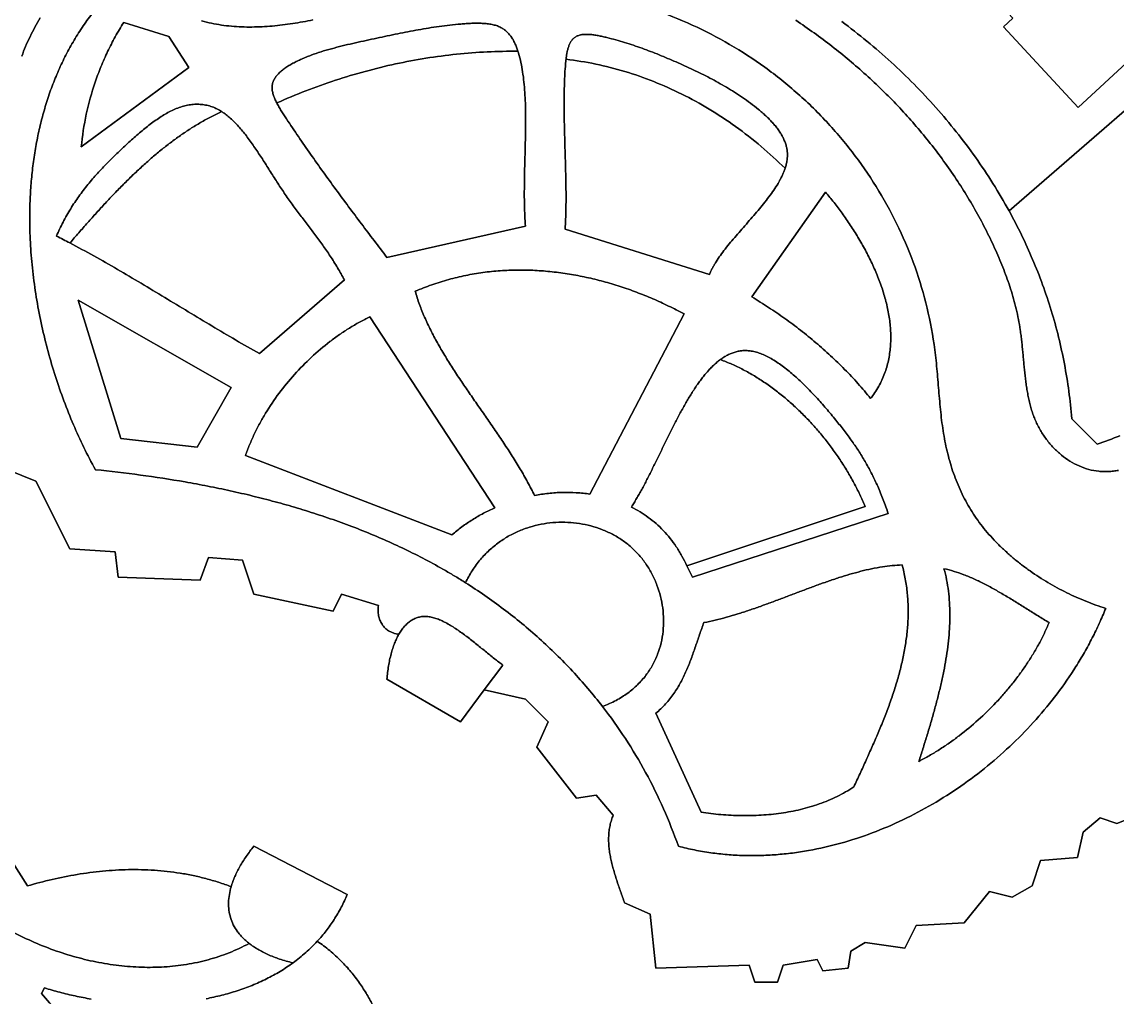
# Model space of a CAD drawing. Header units: millimetres. Extents: x -96818 to 270234, y -28968 to 336819.
# Drawn here: x 13368 to 136556, y 35616 to 145245 of the extents above; entities that cross this region are included whole.
import ezdxf

# ---------------------------------------------------------------- set-up
doc = ezdxf.new("R2010")
doc.units = ezdxf.units.MM
for name, color, linetype in [('01_MAIN_BUILDING', 7, 'Continuous'), ('02_CHALETS', 7, 'Continuous'), ('03_SHARED_CURVES', 7, 'Continuous'), ('REGION_HOLES', 7, 'Continuous')]:
    doc.layers.add(name, color=color, linetype=linetype)

msp = doc.modelspace()

# ---------------------------------------------------------------- linework, layer by layer
at = {"layer": '01_MAIN_BUILDING'}
for points in [[(15434, 145700, 0.0063658), (14838, 144653, 0.0115992), (14280, 143585, 0.0142813), (13782, 142497, 0.0202541), (13360, 141378)], [(11768, 94905), (14951, 93632), (18771, 85992), (23864, 85674), (24182, 82809), (33413, 82491), (34368, 85037), (38188, 84719), (39461, 80899), (48374, 78990), (49329, 80899), (53467, 79626, 0.032831), (53439, 79059, 0.0419651), (53495, 78494, 0.0440941), (53636, 77990, 0.0536448), (53872, 77523, 0.0276624), (54024, 77314, 0.0282108), (54198, 77124, 0.0289946), (54400, 76949, 0.0274204), (54621, 76797, 0.0281632), (54875, 76661, 0.0247827), (55143, 76553, 0.0254607), (55451, 76463, 0.0212462), (55767, 76401, 0.0202054), (55507, 75904, 0.0160393), (55284, 75389, 0.0160337), (55072, 74801, 0.0130237), (54895, 74201, 0.0130777), (54734, 73529, 0.0109265), (54606, 72850, 0.0110144), (54499, 72102, 0.0094667), (54422, 71350), (62698, 66576), (65371, 70141), (70019, 69122), (72565, 66576), (71292, 63711), (75748, 57981), (77976, 58300), (79886, 56071, 0.0238055), (79676, 55499, 0.0232476), (79521, 54909, 0.0220497), (79421, 54318, 0.0197656), (79371, 53720, 0.0185566), (79367, 53113, 0.0155685), (79405, 52507, 0.0144306), (79480, 51889, 0.0114957), (79588, 51275, 0.0104424), (79726, 50647, 0.0078655), (79888, 50025, 0.0068803), (80072, 49390, 0.0046734), (80272, 48761, 0.0037339), (80486, 48122, 0.0017843), (80707, 47486, 0.0008686), (80933, 46845, -0.0009727), (81159, 46204), (84024, 44931), (84661, 38883), (95165, 39201), (95802, 37291), (98348, 37291), (98985, 39201), (102804, 39838), (103441, 38564), (106306, 38883), (106624, 40793), (108216, 41747), (112672, 41111), (113945, 43657), (119356, 43976), (122221, 47477), (124768, 46840), (126996, 48114), (127951, 50978), (132089, 51297), (132725, 54162), (134635, 55753), (136545, 55116), (138137, 55753)], [(52906, 34560, 0.0166238), (52173, 35905, 0.0194633), (51345, 37193, 0.0214069), (50370, 38468, 0.0220519), (49288, 39653, 0.0236753), (47993, 40835, 0.0216303), (46595, 41895, 0.0215604), (47587, 43068, 0.0215824), (48474, 44323, 0.0222582), (49281, 45708, 0.0212055), (49965, 47159), (39461, 52570, 0.0092619), (39022, 52012, 0.0104579), (38604, 51436, 0.0105989), (38231, 50874, 0.012167), (37884, 50294, 0.0123597), (37584, 49732, 0.0143636), (37313, 49154, 0.0146242), (37091, 48595, 0.0170732), (36904, 48023, 0.0134399), (35493, 48518, 0.0131015), (34057, 48937, 0.012708), (32622, 49278, 0.0121967), (31171, 49546, 0.023292), (28268, 49872, 0.0208321), (25347, 49941, 0.0194363), (22451, 49776, 0.0171769), (19575, 49400, 0.0159662), (16766, 48841, 0.0143166), (13996, 48114), (-689, 71247, -0.0006039)]]:
    msp.add_lwpolyline(points, format="xyb", dxfattribs=at)
at = {"layer": '02_CHALETS'}
msp.add_lwpolyline([(127084, 153287), (133627, 159334), (143094, 149090), (139365, 145643), (141046, 143823), (132169, 135619), (123789, 144686), (124832, 145650), (120035, 150840), (125056, 155481)], close=True, dxfattribs=at)
at = {"layer": '03_SHARED_CURVES'}
for points in [[(84370, 146668, -0.0236007), (88776, 144892, -0.02382), (92976, 142716, -0.0249073), (96943, 140142, -0.0253661), (100662, 137159, -0.0250401), (104063, 133816, -0.0248872), (107102, 130165, -0.0250016), (109762, 126229, -0.0251713), (112014, 122048, -0.0257137), (113830, 117659, -0.0262063), (115188, 113083, -0.0269199), (116053, 108388, -0.0062477), (116195, 107169, -0.0034585), (116314, 105948, -0.0020874), (116419, 104724, 0.0006612), (116520, 103501, 0.0020324), (116627, 102284, 0.0048545), (116751, 101068, 0.0062486), (116901, 99867, 0.0092203), (117088, 98671, 0.0097259), (117308, 97543, 0.0107272), (117574, 96425, 0.0111523), (117886, 95328, 0.0121599), (118249, 94247, 0.0126078), (118664, 93190, 0.0135185), (119133, 92155, 0.0139834), (119661, 91144, 0.0146571), (120245, 90165, 0.0145603), (120889, 89217, 0.0134365), (121585, 88306, 0.01311), (122340, 87420, 0.012135), (123138, 86573, 0.0118636), (123989, 85754, 0.0110824), (124876, 84975, 0.0108608), (125806, 84228, 0.0102874), (126767, 83520, 0.0199842), (128781, 82217, 0.018942), (130891, 81075, 0.0185522), (133048, 80109, 0.0192296), (135272, 79308, -0.0119077), (134553, 77630, -0.011386), (133758, 75987, -0.0112503), (132880, 74367, -0.0108064), (131932, 72786, -0.0212855), (129810, 69716, -0.0200824), (127442, 66831, -0.0199068), (124821, 64115, -0.0195241), (121995, 61613, -0.0195791), (118976, 59335, -0.020014), (115787, 57303, -0.0202995), (112466, 55547, -0.0215033), (109010, 54073, -0.0220367), (105480, 52919, -0.0238448), (101859, 52094, -0.0122064), (100037, 51814, -0.0127076), (98203, 51626, -0.0129317), (96366, 51532, -0.0134063), (94526, 51535, -0.0136607), (92686, 51638, -0.0140456), (90853, 51843, -0.0143267), (89020, 52154, -0.0145499), (87207, 52570, 0.0204095), (85537, 56794, 0.0205696), (83526, 60868, 0.020029), (81246, 64673, 0.0197154), (78672, 68285, 0.0158216), (79445, 68603, 0.0173886), (80194, 68971, 0.0169192), (80868, 69362, 0.0181729), (81513, 69799, 0.0351228), (82612, 70729, 0.0375712), (83565, 71808, 0.0356452), (84303, 72941, 0.035026), (84874, 74167, 0.0334161), (85263, 75431, 0.0315691), (85485, 76734, 0.0305182), (85544, 78051, 0.0291003), (85446, 79365, 0.0286444), (85197, 80659, 0.0284347), (84803, 81917, 0.0285588), (84270, 83116, 0.0297032), (83602, 84245, 0.0304265), (82807, 85280, 0.0325172), (81889, 86207, 0.0317262), (80883, 86991, 0.0293129), (79789, 87647, 0.0286572), (78607, 88180, 0.0268814), (77373, 88579, 0.0267224), (76081, 88849, 0.0259961), (74767, 88981, 0.0262849), (73427, 88975, 0.0265558), (72096, 88828, 0.0272685), (70770, 88535, 0.0281623), (69485, 88097, 0.0292758), (68232, 87503, 0.0300247), (67059, 86764, 0.0314556), (65940, 85851, 0.0309597), (64944, 84806, 0.0325259), (64023, 83554, 0.0299502), (63265, 82197, 0.0051622), (62141, 82892, 0.0051099), (61002, 83564, 0.0097672), (58745, 84807, 0.0091072), (56443, 85964, 0.008813), (54092, 87041, 0.0081796), (51706, 88038, 0.007901), (49281, 88961, 0.0073171), (46829, 89810, 0.0070532), (44349, 90589, 0.0065298), (41848, 91301, 0.0062792), (39332, 91947, 0.0058189), (36802, 92533, 0.00558), (34269, 93059, 0.0051805), (31726, 93530, 0.0096561), (26693, 94308, 0.0083792), (21636, 94905, -0.0126845), (20340, 97404, -0.0118791), (19169, 99964, -0.011942), (18091, 102650, -0.0116402), (17142, 105383, -0.011781), (16308, 108201, -0.0119183), (15610, 111054, -0.0121364), (15047, 113949, -0.0126882), (14629, 116868, -0.012722), (14366, 119727, -0.0136418), (14254, 122597, -0.0098242), (14271, 124595, -0.0104389), (14368, 126591, -0.0106556), (14547, 128559, -0.0113897), (14813, 130516, -0.0116416), (15164, 132435, -0.0124663), (15607, 134335, -0.0127555), (16139, 136190, -0.0136154), (16769, 138014, -0.013942), (17493, 139787, -0.0147469), (18317, 141516, -0.0151081), (19242, 143191, -0.0157336), (20268, 144806, -0.0161217), (21406, 146366, -0.0164275)], [(33585, 145361, 0.0163531), (34691, 145092, 0.014968), (35811, 144893, 0.0142158), (36943, 144760, 0.0126372), (38081, 144687, 0.0119231), (39228, 144670, 0.0103724), (40376, 144705, 0.0096985), (41529, 144786, 0.0082805), (42679, 144908, 0.0076191), (43824, 145067, 0.0063108), (44964, 145257, 0.0056942), (46107, 145477, 0.0044042)], [(136700, 94823, -0.0147413), (136145, 94743, -0.0170616), (135587, 94697, -0.0178627), (135038, 94692, -0.019875), (134490, 94727, -0.0411657), (133370, 94939, -0.0365961), (132296, 95321, -0.0352519), (131259, 95869, -0.0314445), (130303, 96551, -0.0310334), (129411, 97372, -0.029295), (128625, 98294, -0.029633), (127937, 99326, -0.0298957), (127376, 100432, -0.014621), (127145, 101010, -0.01251), (126946, 101599, -0.0116132), (126773, 102207, -0.0095093), (126625, 102822, -0.0086539), (126498, 103453, -0.0067149), (126390, 104087, -0.0058954), (126297, 104734, -0.0041416), (126217, 105383, -0.0033474), (126145, 106040, -0.0017268), (126081, 106697, -0.0009456), (126019, 107358, 0.0006246), (125958, 108018, 0.0014052), (125895, 108676, 0.003017), (125826, 109334, 0.0038094), (125748, 109983, 0.0055483), (125659, 110632, 0.010866), (125457, 111806, 0.0103417), (125206, 112971, 0.0098045), (124914, 114103, 0.0089827), (124579, 115224, 0.0084263), (124209, 116322, 0.0074084), (123804, 117407, 0.0068426), (123370, 118477, 0.0057198), (122909, 119536, 0.0114083), (121857, 121745, 0.0110132), (120706, 123904, 0.0108772), (119456, 126022, 0.0105167), (118116, 128084, 0.0206972), (115161, 132066, 0.0195955), (111895, 135796, 0.0193442), (108318, 139291, 0.0188071), (104486, 142503, 0.0187466), (100410, 145428, 0.0188169)], [(100410, 145428, -0.0187466), (104486, 142503, -0.0188071), (108318, 139291, -0.0193442), (111895, 135796, -0.0195955), (115161, 132066, -0.0206972), (118116, 128084, -0.0105167), (119456, 126022, -0.0108772), (120706, 123904, -0.0110132), (121857, 121745, -0.0114083), (122909, 119536, -0.0057198), (123370, 118477, -0.0068426), (123804, 117407, -0.0074084), (124209, 116322, -0.0084263), (124579, 115224, -0.0089827), (124914, 114103, -0.0098045), (125206, 112971, -0.0103417), (125457, 111806, -0.010866), (125659, 110632, -0.0055483), (125748, 109983, -0.0038094), (125826, 109334, -0.003017), (125895, 108676, -0.0014052), (125958, 108018, -0.0006246), (126019, 107358, 0.0009456), (126081, 106697, 0.0017268), (126145, 106040, 0.0033474), (126217, 105383, 0.0041416), (126297, 104734, 0.0058954), (126390, 104087, 0.0067149), (126498, 103453, 0.0086539), (126625, 102822, 0.0095093), (126773, 102207, 0.0116132), (126946, 101599, 0.01251), (127145, 101010, 0.014621), (127376, 100432, 0.0298957), (127937, 99326, 0.029633), (128625, 98294, 0.029295), (129411, 97372, 0.0310334), (130303, 96551, 0.0314445), (131259, 95869, 0.0352519), (132296, 95321, 0.0365961), (133370, 94939, 0.0411657), (134490, 94727, 0.019875), (135038, 94692, 0.0178627), (135587, 94697, 0.0170616), (136145, 94743, 0.0147413), (136700, 94823, 0.0140066)], [(147781, 144230), (124407, 123991, 0.0145078), (122598, 127065, 0.0140527), (120617, 130030, 0.0138463), (118470, 132885, 0.0134139), (116170, 135619, 0.0132552), (113720, 138235, 0.0128914), (111137, 140719, 0.01278), (108419, 143076, 0.0125132), (105585, 145293, -0.0058127)], [(136869, 98723, -0.015945), (134317, 97770), (131452, 100634, 0.0274556), (130631, 106789, 0.0272964), (129143, 112816, 0.013249), (128176, 115706, 0.0130158), (127058, 118541, 0.0128075), (125802, 121300, 0.0125057), (124407, 123991), (147781, 144230, -0.0143273)], [(-689, 71247), (13996, 48114, -0.0143166), (16766, 48841, -0.0159662), (19575, 49400, -0.0171769), (22451, 49776, -0.0194363), (25347, 49941, -0.0208321), (28268, 49872, -0.023292), (31171, 49546, -0.0121967), (32622, 49278, -0.012708), (34057, 48937, -0.0131015), (35493, 48518, -0.0134399), (36904, 48023, 0.0286129), (36702, 47140, 0.0358448), (36615, 46239, 0.0370971), (36658, 45391, 0.0415055), (36833, 44560, 0.0427794), (37149, 43757, 0.0398974), (37593, 43018, 0.020112), (37878, 42652, 0.0181813), (38189, 42309, 0.0184294), (38551, 41966, 0.0161395), (38935, 41648, -0.0291219), (36678, 40602, -0.0274616), (34317, 39819, -0.0264992), (31871, 39290, -0.0241765), (29384, 39012, -0.023482), (26830, 38972, -0.0213705), (24282, 39160, -0.0209335), (21701, 39572, -0.0194292), (19161, 40190, -0.0192163), (16629, 41019, -0.0184243), (14167, 42036, -0.0184099), (11760, 43244, -0.0183235)], [(11760, 43244, 0.0184099), (14167, 42036, 0.0184243), (16629, 41019, 0.0192163), (19161, 40190, 0.0194292), (21701, 39572, 0.0209335), (24282, 39160, 0.0213705), (26830, 38972, 0.023482), (29384, 39012, 0.0241765), (31871, 39290, 0.0264992), (34317, 39819, 0.0274616), (36678, 40602, 0.0291219), (38935, 41648, 0.0157807), (39402, 41309, 0.0143039), (39888, 41000, 0.0149751), (40445, 40689, 0.0133115), (41019, 40411, 0.0138982), (41673, 40136, 0.0121651), (42340, 39896, 0.0126715), (43098, 39666, 0.010971), (43866, 39471, -0.0219419), (42409, 38504, -0.0200119), (40876, 37664, -0.0192909), (39256, 36935, -0.0173355), (37588, 36326, -0.0167472), (35848, 35823, -0.0150956), (34079, 35431, -0.0146262)], [(34079, 35431, 0.0150956), (35848, 35823, 0.0167472), (37588, 36326, 0.0173355), (39256, 36935, 0.0192909), (40876, 37664, 0.0200119), (42409, 38504, 0.0219419), (43866, 39471, 0.0238865), (45290, 40616, 0.0252936), (46595, 41895, -0.0216303), (47993, 40835, -0.0236753), (49288, 39653, -0.0220519), (50370, 38468, -0.0214069), (51345, 37193, -0.0194633), (52173, 35905, -0.0166238), (52906, 34560, -0.0145543)], [(21175, 35394, -0.011559), (19370, 35740, -0.0114379), (17627, 36156, -0.012067), (15906, 36655), (15588, 36018, 0.024008), (17430, 33943, 0.0226263)], [(17430, 33943, -0.024008), (15588, 36018), (15906, 36655, 0.012067), (17627, 36156, 0.0114379), (19370, 35740, 0.011559), (21175, 35394, 0.0114402)]]:
    msp.add_lwpolyline(points, format="xyb", dxfattribs=at)
for points in [[(24819, 145198), (29912, 143606), (32140, 140105), (20044, 131192, -0.0289139), (20614, 134878, -0.0294912), (21609, 138472, -0.014621), (22261, 140212, -0.0144258), (23013, 141911, -0.01441), (23869, 143580, -0.014015)], [(69163, 141944, 0.0144071), (65708, 141878, 0.0139582), (62262, 141616, 0.0138128), (58816, 141160, 0.0133732), (55399, 140518, 0.0132721), (51994, 139688, 0.012879), (48636, 138681, 0.0128213), (45303, 137492, 0.0124968), (42035, 136135, -0.0080447), (41917, 136372, -0.0106247), (41809, 136613, -0.011368), (41718, 136842, -0.0149173), (41639, 137076, -0.0158028), (41579, 137297, -0.0204705), (41535, 137521, -0.021574), (41513, 137733, -0.0268411), (41510, 137946, -0.0550334), (41572, 138349, -0.0492758), (41716, 138730, -0.0448487), (41941, 139098, -0.0316226), (42220, 139427, -0.0288621), (42572, 139754, -0.0193562), (42955, 140046, -0.017555), (43397, 140334, -0.0119656), (43855, 140595, -0.0107723), (44340, 140843, -0.0088424), (44833, 141072, -0.0083995), (45358, 141293, -0.0069093), (45890, 141499, -0.0125292), (47024, 141887, -0.0084076), (48174, 142228, -0.0070906), (49374, 142543, -0.0042972), (50582, 142831, -0.0030701), (51784, 143099, -0.0006384), (52987, 143358, -0.000288), (54169, 143610, -0.0016329), (55352, 143858, -0.0022898), (56505, 144090, -0.003615), (57661, 144308, -0.0042466), (58826, 144509, -0.005217), (59994, 144688, -0.0057763), (61210, 144848, -0.0061596), (62430, 144978, -0.0037122), (63045, 145031, -0.0063857), (63661, 145072, -0.0077336), (64266, 145095, -0.0116724), (64871, 145094, -0.0132224), (65435, 145066, -0.0200858), (65995, 145000, -0.0109343), (66251, 144953, -0.013585), (66505, 144894, -0.0142095), (66739, 144826, -0.0176286), (66969, 144743, -0.036434), (67381, 144541, -0.0381307), (67759, 144280, -0.0355076), (68082, 143978, -0.0303701), (68363, 143636, -0.0276655), (68609, 143252, -0.0206762), (68818, 142845, -0.0184087), (69004, 142400, -0.0125616)], [(77906, 140505, 0.022378), (74570, 141048, -0.0085927), (74625, 141457, -0.0139993), (74698, 141862, -0.0158934), (74787, 142226, -0.0248591), (74905, 142582, -0.0275101), (75042, 142886, -0.0407681), (75220, 143168, -0.0450414), (75426, 143398, -0.0538521), (75673, 143582, -0.0298621), (75832, 143663, -0.0246629), (75998, 143727, -0.0235163), (76181, 143777, -0.0184283), (76368, 143812, -0.017542), (76572, 143835, -0.013558), (76778, 143845, -0.0128474), (76999, 143844, -0.0099616), (77220, 143834, -0.0178901), (77700, 143783, -0.010825), (78176, 143706, -0.0090288), (78680, 143603, -0.0049081), (79180, 143486, -0.0079317), (80177, 143226, -0.0069382), (81166, 142937, -0.0064798), (82149, 142620, -0.0055609), (83125, 142280, -0.009772), (85047, 141543, -0.0064591), (86944, 140743, -0.0031754), (87913, 140313, -0.0042318), (88874, 139869, -0.0047288), (89823, 139410, -0.0057181), (90761, 138931, -0.0062047), (91691, 138428, -0.0070452), (92608, 137901, -0.0075118), (93520, 137340, -0.0081186), (94415, 136751, -0.0093429), (95331, 136101, -0.0131842), (96216, 135410, -0.0073769), (96635, 135055, -0.0088825), (97042, 134687, -0.0094322), (97422, 134317, -0.011502), (97785, 133931, -0.0121408), (98115, 133547, -0.0149462), (98423, 133146, -0.0157131), (98691, 132749, -0.0193195), (98930, 132334, -0.0202656), (99125, 131924, -0.0243233), (99283, 131499, -0.0254751), (99394, 131075, -0.0287661), (99458, 130642, -0.0302183), (99472, 130181, -0.0263525), (99433, 129722, -0.0250498), (99344, 129248, -0.0202123), (99212, 128785, 0.0192611), (96517, 131248, 0.0200377), (93637, 133492, 0.0198061), (90683, 135437, 0.020646), (87582, 137137, 0.0205465), (84435, 138539, 0.0214456), (81181, 139672, 0.0214954)], [(65708, 141878, -0.0144071), (69163, 141944, -0.0026557), (69197, 141834, -0.0023907), (69231, 141723, -0.0197086), (69495, 140687, -0.0140998), (69689, 139634, -0.0129422), (69837, 138484, -0.009152), (69934, 137327, -0.0081629), (69995, 136095, -0.0055454), (70022, 134862, -0.0046502), (70023, 133581, -0.0026751), (70006, 132299, -0.0018269), (69977, 130999, -0.000102), (69943, 129699, 0.0007369), (69911, 128411, 0.0025459), (69888, 127122, 0.0034115), (69880, 125875, 0.0056736), (69895, 124629, 0.0066068), (69937, 123453, 0.0098309), (70019, 122279), (54422, 118778, -0.0005444), (52991, 120656, -0.0010903), (51566, 122538, -0.0013837), (50116, 124472, -0.0019315), (48680, 126416, -0.0022295), (47250, 128386, -0.0028502), (45839, 130370, -0.0031613), (44465, 132354, -0.0039322), (43119, 134357, -0.0017388), (42826, 134804, -0.0054651), (42539, 135255, -0.0071914), (42278, 135690, -0.0126182), (42035, 136135, -0.0124968), (45303, 137492, -0.0128213), (48636, 138681, -0.012879), (51994, 139688, -0.0132721), (55399, 140518, -0.0133732), (58816, 141160, -0.0138128), (62262, 141616, -0.0139582)], [(74570, 141048, -0.022378), (77906, 140505, -0.0214954), (81181, 139672, -0.0214456), (84435, 138539, -0.0205465), (87582, 137137, -0.020646), (90683, 135437, -0.0198061), (93637, 133492, -0.0200377), (96517, 131248, -0.0192611), (99212, 128785, -0.0150906), (99075, 128409, -0.0124311), (98918, 128040, -0.0118698), (98734, 127661, -0.0096851), (98534, 127289, -0.0177374), (98060, 126516, -0.0115708), (97542, 125771, -0.0099859), (96952, 124997, -0.0060199), (96338, 124242, -0.0045978), (95686, 123474, -0.0016181), (95024, 122715, -0.0002499), (94361, 121960, 0.0026657), (93702, 121202, 0.0040678), (93079, 120466, 0.0078682), (92474, 119715, 0.0094034), (91940, 119003, 0.0154846), (91442, 118266, 0.0085555), (91230, 117917, 0.0108427), (91032, 117560, 0.011396), (90861, 117218, 0.0143765), (90709, 116868), (74475, 121961, 0.0062439), (74529, 123054, 0.0047096), (74560, 124149, 0.0041966), (74571, 125283, 0.0029739), (74567, 126417, 0.0024884), (74549, 127579, 0.0014527), (74522, 128740, 0.0009824), (74489, 129915, 0.0000317), (74454, 131089, -0.000434), (74420, 132265, -0.0013901), (74390, 133440, -0.0018617), (74368, 134602, -0.0029133), (74357, 135764, -0.0034017), (74360, 136900, -0.0046496), (74382, 138036, -0.0051669), (74425, 139133, -0.0067319), (74494, 140228, -0.0033846), (74528, 140639, -0.0066451)], [(35852, 135162, 0.0129761), (34647, 134579, 0.0118489), (33473, 133937, 0.0113659), (32317, 133233, 0.0101055), (31192, 132480, 0.0096365), (30079, 131669, 0.0083729), (28995, 130819, 0.0079215), (27917, 129915, 0.0067296), (26867, 128980, 0.006296), (25819, 127998, 0.0052066), (24794, 126991, 0.0047889), (23769, 125944, 0.0038039), (22762, 124879, 0.0033994), (21754, 123781, 0.0025047), (20758, 122671, 0.0021104), (19759, 121536, 0.0012844), (18767, 120394, 0.0010275), (18015, 120786, 0.0030186), (17260, 121172, -0.0187947), (18000, 122741, -0.0184692), (18855, 124250, -0.0170972), (19777, 125637, -0.015057), (20787, 126962, -0.0135562), (21859, 128214, -0.0105548), (22991, 129414, -0.009028), (24182, 130580, -0.0057816), (25407, 131711, -0.0027918), (25999, 132239, -0.0045836), (26599, 132758, -0.005467), (27199, 133257, -0.0077565), (27812, 133740, -0.0087229), (28415, 134183, -0.0119925), (29035, 134601, -0.0131101), (29635, 134963, -0.0179692), (30256, 135287, -0.020122), (30890, 135558, -0.0242228), (31545, 135772, -0.0245735), (32170, 135910, -0.0285061), (32806, 135981, -0.0290109), (33419, 135979, -0.0312526), (34027, 135904, -0.0317937), (34622, 135752, -0.0309408), (35194, 135527, -0.0179221), (35529, 135355, -0.0154209)], [(34647, 134579, -0.0129761), (35852, 135162, -0.0222683), (36346, 134813, -0.017034), (36811, 134427, -0.0159325), (37283, 133979, -0.0119469), (37729, 133505, -0.0110254), (38181, 132978, -0.00815), (38613, 132434, -0.0073389), (39050, 131849, -0.0052296), (39471, 131253, -0.004486), (39894, 130628, -0.0028347), (40309, 129997, -0.0021283), (40723, 129353, -0.0006897), (41134, 128705, 0.0000044), (41542, 128060, 0.0014419), (41953, 127415, 0.0021472), (42360, 126787, 0.0038011), (42774, 126163, 0.0042773), (43214, 125523, 0.0034864), (43663, 124890, 0.0029256), (44107, 124283, 0.0019112), (44557, 123679, 0.0020829), (45444, 122508, -0.0026313), (46329, 121337, -0.005087), (47203, 120143, -0.00918), (48042, 118925, -0.011413), (48878, 117598, -0.0133052), (49647, 116232), (40098, 107956, -0.0045847), (37411, 109489, -0.0025808), (34747, 111061, -0.0016211), (32085, 112661, 0.0003072), (29428, 114269, 0.0012646), (26776, 115861, 0.0032432), (24111, 117430, 0.0042162), (21454, 118940, 0.0063649), (18767, 120394, -0.0012844), (19759, 121536, -0.0021104), (20758, 122671, -0.0025047), (21754, 123781, -0.0033994), (22762, 124879, -0.0038039), (23769, 125944, -0.0047889), (24794, 126991, -0.0052066), (25819, 127998, -0.006296), (26867, 128980, -0.0067296), (27917, 129915, -0.0079215), (28995, 130819, -0.0083729), (30079, 131669, -0.0096365), (31192, 132480, -0.0101055), (32317, 133233, -0.0113659), (33473, 133937, -0.0118489)], [(109313, 103577, -0.0185056), (108835, 102910, 0.012734), (107413, 104583, 0.0119343), (105911, 106185, 0.0116297), (104327, 107722, 0.0109707), (102674, 109186, 0.0107101), (100955, 110580, 0.0102188), (99180, 111902, 0.0099991), (97355, 113148, 0.0096886), (95483, 114322), (103759, 126099, -0.0100545), (104714, 124934, -0.0096119), (105621, 123733, -0.0104185), (106545, 122403, -0.0110545), (107411, 121035, -0.0119673), (108238, 119585, -0.0136515), (108989, 118094, -0.0147316), (109652, 116568, -0.0176726), (110216, 115002, -0.0093627), (110450, 114218, -0.0103705), (110654, 113427, -0.0107413), (110821, 112640, -0.0119242), (110953, 111847, -0.0123389), (111044, 111063, -0.0136475), (111094, 110274, -0.0141095), (111101, 109497, -0.0154282), (111061, 108720, -0.0159357), (110974, 107954, -0.0170649), (110836, 107195, -0.0176063), (110645, 106445, -0.0182817), (110401, 105711, -0.0188342), (110098, 104983, -0.0188083), (109740, 104279, -0.0193435)], [(87844, 112412), (77263, 92162, 0.0224014), (75719, 92321, 0.0208234), (74168, 92347, 0.0204939), (72596, 92243, 0.0196019), (71038, 92013, 0.0109953), (70254, 93514, 0.0083969), (69413, 94983, 0.0072606), (68515, 96443, 0.0049029), (67581, 97881, 0.003804), (66617, 99310, 0.0016006), (65638, 100729, 0.0005149), (64658, 102137, -0.001698), (63680, 103547, -0.0027962), (62730, 104946, -0.0052092), (61802, 106359, -0.0063471), (60929, 107758, -0.0091353), (60100, 109183, -0.0103424), (59350, 110596, -0.0135746), (58669, 112043, -0.0148779), (58088, 113483, -0.0183181), (57605, 114958, -0.0176513), (59466, 115688, -0.0174837), (61374, 116285, -0.0169965), (63286, 116741, -0.0164636), (65224, 117069, -0.0160135), (67165, 117269, -0.0152825), (69115, 117347, -0.0148808), (71065, 117307, -0.0141019), (73009, 117154, -0.0137532), (74947, 116893, -0.0130356), (76867, 116528, -0.0127402), (78772, 116063, -0.0121528), (80652, 115505, -0.011909), (82504, 114855, -0.011491), (84324, 114120, -0.0112964), (86103, 113306, -0.0110708)], [(52512, 112094), (66576, 90633, 0.0179608), (65281, 90006, 0.0186832), (64035, 89285, 0.019026), (62855, 88480, 0.0202021), (61743, 87584), (38506, 96496, -0.0142322), (38973, 97716, -0.0131298), (39505, 98908, -0.0129321), (40112, 100095, -0.0121506), (40777, 101251, -0.0238322), (42298, 103502, -0.0225343), (44022, 105603, -0.022509), (45932, 107544, -0.0235246), (48011, 109302, -0.0119749), (49093, 110091, -0.0126799), (50212, 110827, -0.0128614), (51345, 111491, -0.0138846)], [(91927, 107279, -0.0180397), (93234, 106758, -0.0160588), (94502, 106149, -0.01565), (95767, 105440, -0.0140915), (96988, 104657, -0.013789), (98195, 103785, -0.0126799), (99353, 102850, -0.0124666), (100483, 101840, -0.0117811), (101563, 100776, -0.0116453), (102602, 99652, -0.0113542), (103587, 98482, -0.0112898), (104518, 97271, -0.0113824), (105392, 96018, -0.0113881), (106199, 94742, -0.0118814), (106946, 93430, -0.0119608), (107614, 92114, -0.0129028), (108216, 90767), (88162, 84082, 0.0207613), (87615, 85190, 0.0223402), (86975, 86247, 0.0216859), (86284, 87189, 0.0223703), (85513, 88066, 0.0217195), (84697, 88844, 0.0215434), (83816, 89549, 0.0209377), (82894, 90167, 0.0201505), (81924, 90708, 0.0063263), (82221, 91179, 0.0049242), (82509, 91656, 0.0046001), (82803, 92167, 0.0035526), (83089, 92683, 0.0061471), (83676, 93793, 0.0032208), (84243, 94915, 0.0021921), (84825, 96100, 0.0000285), (85403, 97287, -0.0009679), (85990, 98490, -0.0030628), (86588, 99687, -0.0040842), (87189, 100851, -0.0067194), (87814, 102001, -0.0078292), (88437, 103070, -0.0118121), (89101, 104113, -0.0064627), (89430, 104591, -0.0079067), (89773, 105058, -0.0082841), (90112, 105491, -0.0101591), (90466, 105911, -0.0105893), (90816, 106292, -0.0129954), (91184, 106656, -0.0134974), (91546, 106978, -0.0164572)], [(93234, 106758, 0.0180397), (91927, 107279, -0.0180701), (92324, 107550, -0.0217117), (92742, 107789, -0.0224937), (93158, 107980, -0.0256603), (93591, 108131, -0.0265135), (94030, 108234, -0.0278102), (94477, 108288, -0.0285858), (94941, 108292, -0.0270534), (95402, 108245, -0.0322212), (96000, 108111, -0.0236059), (96579, 107911, -0.0223967), (97200, 107630, -0.0163672), (97798, 107302, -0.0155302), (98430, 106900, -0.0117018), (99040, 106465, -0.0110546), (99673, 105968, -0.0086503), (100286, 105446, -0.0081174), (100910, 104878, -0.0065865), (101517, 104291, -0.0061286), (102121, 103677, -0.0051369), (102712, 103048, -0.008959), (103837, 101782, -0.0068123), (104922, 100481, -0.0065384), (105855, 99299, -0.0099201), (106749, 98087, -0.0109494), (107550, 96900, -0.012777), (108294, 95676, -0.013419), (108994, 94375, -0.0124744), (109626, 93040, -0.0126606), (110255, 91519, -0.0098101), (110814, 89971), (88799, 82809), (88162, 84082), (108216, 90767, 0.0129028), (107614, 92114, 0.0119608), (106946, 93430, 0.0118814), (106199, 94742, 0.0113881), (105392, 96018, 0.0113824), (104518, 97271, 0.0112898), (103587, 98482, 0.0113542), (102602, 99652, 0.0116453), (101563, 100776, 0.0117811), (100483, 101840, 0.0124666), (99353, 102850, 0.0126799), (98195, 103785, 0.013789), (96988, 104657, 0.0140915), (95767, 105440, 0.01565), (94502, 106149, 0.0160588)], [(79445, 68603, -0.0158216), (78672, 68285, 0.0228819), (75292, 72262, 0.022041), (71569, 75920, 0.021523), (67550, 79233, 0.0206138), (63265, 82197, -0.0299502), (64023, 83554, -0.0325259), (64944, 84806, -0.0309597), (65940, 85851, -0.0314556), (67059, 86764, -0.0300247), (68232, 87503, -0.0292758), (69485, 88097, -0.0281623), (70770, 88535, -0.0272685), (72096, 88828, -0.0265558), (73427, 88975, -0.0262849), (74767, 88981, -0.0259961), (76081, 88849, -0.0267224), (77373, 88579, -0.0268814), (78607, 88180, -0.0286572), (79789, 87647, -0.0293129), (80883, 86991, -0.0317262), (81889, 86207, -0.0325172), (82807, 85280, -0.0304265), (83602, 84245, -0.0297032), (84270, 83116, -0.0285588), (84803, 81917, -0.0284347), (85197, 80659, -0.0286444), (85446, 79365, -0.0291003), (85544, 78051, -0.0305182), (85485, 76734, -0.0315691), (85263, 75431, -0.0334161), (84874, 74167, -0.035026), (84303, 72941, -0.0356452), (83565, 71808, -0.0375712), (82612, 70729, -0.0351228), (81513, 69799, -0.0181729), (80868, 69362, -0.0169192), (80194, 68971, -0.0173886)], [(111265, 84123, -0.0143753), (112376, 84202, -0.0213595), (112736, 82619, -0.020767), (112961, 81010, -0.0196984), (113054, 79421, -0.0179158), (113027, 77830, -0.0168441), (112890, 76242, -0.0145335), (112653, 74665, -0.0135098), (112324, 73084, -0.0111716), (111917, 71521, -0.0102074), (111437, 69953, -0.0080696), (110900, 68403, -0.0071553), (110308, 66852, -0.0052467), (109678, 65316, -0.0043656), (109016, 63786, -0.0026089), (108333, 62265, -0.0017424), (107640, 60758, -0.0000093), (106942, 59254, -0.0169373), (106022, 58682, -0.0159155), (105066, 58172, -0.0154072), (104075, 57720, -0.0142223), (103060, 57328, -0.0137622), (102013, 56990, -0.0125948), (100950, 56707, -0.0121846), (99862, 56475, -0.0111414), (98763, 56293, -0.0107778), (97646, 56159, -0.0099076), (96524, 56070, -0.0095858), (95392, 56026, -0.0089026), (94259, 56023, -0.0168919), (92001, 56134, -0.0152596), (89754, 56390), (84661, 67530, 0.0192263), (85239, 68033, 0.0187923), (85777, 68578, 0.0176316), (86257, 69142, 0.0160732), (86698, 69737, 0.0148701), (87097, 70349, 0.0127105), (87461, 70983, 0.0115165), (87792, 71631, 0.0091822), (88097, 72293, 0.0080149), (88379, 72965, 0.0057099), (88642, 73644, 0.0045646), (88891, 74327, 0.0023071), (89130, 75014, 0.0011687), (89363, 75696, -0.0011328), (89596, 76379, -0.002284), (89829, 77049, -0.0047665), (90072, 77716, 0.0113998), (91346, 77990, 0.0088654), (92607, 78315, 0.0078841), (93886, 78690, 0.0057009), (95154, 79100, 0.0047681), (96432, 79543, 0.0028399), (97704, 80005, 0.0019327), (98976, 80481, 0.000109), (100246, 80963, -0.0007947), (101507, 81439, -0.0026846), (102772, 81907, -0.0036074), (104019, 82350, -0.0057437), (105273, 82770, -0.0067099), (106500, 83146, -0.0092669), (107739, 83484, -0.0103043), (108944, 83762, -0.0133872), (110161, 83983, -0.0131578)], [(117377, 82529, 0.0188203), (117082, 83778, -0.01711), (118213, 83476, -0.0165347), (119321, 83098, -0.0166334), (120513, 82602, -0.0117445), (121675, 82038, -0.0099729), (122864, 81396, -0.0058502), (124032, 80717, -0.0042021), (125235, 79985, -0.0007687), (126431, 79240, 0.0008109), (127665, 78473, 0.0038365), (128906, 77716, -0.0138218), (128373, 76519, -0.0124286), (127779, 75352, -0.012199), (127109, 74182, -0.0112151), (126384, 73044, -0.0110545), (125594, 71917, -0.0104342), (124755, 70824, -0.0103335), (123861, 69755, -0.0100398), (122925, 68722, -0.0198427), (120935, 66777, -0.0205268), (118795, 64998, -0.0104082), (117696, 64194, -0.0110807), (116563, 63438, -0.0112039), (115429, 62751, -0.0122731), (114263, 62119, 0.0009189), (114708, 63522, 0.0020658), (115145, 64927, 0.0026349), (115565, 66326, 0.003867), (115967, 67731, 0.0044522), (116340, 69122, 0.0058449), (116685, 70520, 0.0064566), (116988, 71896, 0.0080753), (117251, 73281, 0.0087245), (117462, 74637, 0.0106032), (117620, 75999, 0.0113003), (117716, 77330, 0.0133965), (117746, 78664, 0.0141477), (117704, 79965, 0.0162705), (117582, 81261, 0.0170691)], [(62698, 66576), (54422, 71350, -0.0094667), (54499, 72102, -0.0110144), (54606, 72850, -0.0109265), (54734, 73529, -0.0130777), (54895, 74201, -0.0130237), (55072, 74801, -0.0160337), (55284, 75389, -0.0160393), (55507, 75904, -0.0202054), (55767, 76401, -0.0224898), (56064, 76867, -0.0292368), (56406, 77299, -0.0297254), (56756, 77646, -0.0370048), (57148, 77944, -0.0379014), (57553, 78165, -0.0416958), (57987, 78318, -0.0425162), (58447, 78398, -0.0390715), (58914, 78402, -0.0193806), (59167, 78375, -0.0160923), (59416, 78329, -0.0155237), (59678, 78265, -0.0127157), (59936, 78185, -0.0238029), (60487, 77971, -0.015971), (61019, 77713, -0.0146119), (61587, 77393, -0.0100126), (62139, 77045, -0.0088972), (62712, 76654, -0.006046), (63273, 76245, -0.0050526), (63838, 75814, -0.00301), (64397, 75373, -0.002068), (64943, 74933, -0.0001881), (65487, 74491, 0.0007601), (66002, 74074, 0.003153), (66520, 73660, 0.0041582), (66992, 73295, 0.0082708), (67472, 72942), (65371, 70141)], [(43866, 39471, -0.010971), (43098, 39666, -0.0126715), (42340, 39896, -0.0121651), (41673, 40136, -0.0138982), (41019, 40411, -0.0133115), (40445, 40689, -0.0149751), (39888, 41000, -0.0143039), (39402, 41309, -0.0157807), (38935, 41648, -0.0161395), (38551, 41966, -0.0184294), (38189, 42309, -0.0181813), (37878, 42652, -0.020112), (37593, 43018, -0.0398974), (37149, 43757, -0.0427794), (36833, 44560, -0.0415055), (36658, 45391, -0.0370971), (36615, 46239, -0.0358448), (36702, 47140, -0.0286129), (36904, 48023, -0.0170732), (37091, 48595, -0.0146242), (37313, 49154, -0.0143636), (37584, 49732, -0.0123597), (37884, 50294, -0.012167), (38231, 50874, -0.0105989), (38604, 51436, -0.0104579), (39022, 52012, -0.0092619), (39461, 52570), (49965, 47159, -0.0212055), (49281, 45708, -0.0222582), (48474, 44323, -0.0215824), (47587, 43068, -0.0215604), (46595, 41895, -0.0252936), (45290, 40616, -0.0238865)]]:
    msp.add_lwpolyline(points, format="xyb", close=True, dxfattribs=at)
msp.add_lwpolyline([(19705, 113967), (36915, 104136), (33095, 97451), (24501, 98406)], close=True, dxfattribs=at)
at = {"layer": 'REGION_HOLES'}
for points in [[(127084, 153287), (125056, 155481), (120035, 150840), (124832, 145650), (123789, 144686), (132169, 135619), (141046, 143823), (139365, 145643), (143094, 149090), (133627, 159334)], [(36915, 104136), (19705, 113967), (24501, 98406), (33095, 97451)]]:
    msp.add_lwpolyline(points, close=True, dxfattribs=at)
for points in [[(21406, 146366, 0.0161217), (20268, 144806, 0.0157336), (19242, 143191, 0.0151081), (18317, 141516, 0.0147469), (17493, 139787, 0.013942), (16769, 138014, 0.0136154), (16139, 136190, 0.0127555), (15607, 134335, 0.0124663), (15164, 132435, 0.0116416), (14813, 130516, 0.0113897), (14547, 128559, 0.0106556), (14368, 126591, 0.0104389), (14271, 124595, 0.0098242), (14254, 122597, 0.0136418), (14366, 119727, 0.012722), (14629, 116868, 0.0126882), (15047, 113949, 0.0121364), (15610, 111054, 0.0119183), (16308, 108201, 0.011781), (17142, 105383, 0.0116402), (18091, 102650, 0.011942), (19169, 99964, 0.0118791), (20340, 97404, 0.0126845), (21636, 94905, -0.0083792), (26693, 94308, -0.0096561), (31726, 93530, -0.0051805), (34269, 93059, -0.00558), (36802, 92533, -0.0058189), (39332, 91947, -0.0062792), (41848, 91301, -0.0065298), (44349, 90589, -0.0070532), (46829, 89810, -0.0073171), (49281, 88961, -0.007901), (51706, 88038, -0.0081796), (54092, 87041, -0.008813), (56443, 85964, -0.0091072), (58745, 84807, -0.0097672), (61002, 83564, -0.0051099), (62141, 82892, -0.0051622), (63265, 82197, -0.0206138), (67550, 79233, -0.021523), (71569, 75920, -0.022041), (75292, 72262, -0.0228819), (78672, 68285, -0.0197154), (81246, 64673, -0.020029), (83526, 60868, -0.0205696), (85537, 56794, -0.0204095), (87207, 52570, 0.0145499), (89020, 52154, 0.0143267), (90853, 51843, 0.0140456), (92686, 51638, 0.0136607), (94526, 51535, 0.0134063), (96366, 51532, 0.0129317), (98203, 51626, 0.0127076), (100037, 51814, 0.0122064), (101859, 52094, 0.0238448), (105480, 52919, 0.0220367), (109010, 54073, 0.0215033), (112466, 55547, 0.0202995), (115787, 57303, 0.020014), (118976, 59335, 0.0195791), (121995, 61613, 0.0195241), (124821, 64115, 0.0199068), (127442, 66831, 0.0200824), (129810, 69716, 0.0212855), (131932, 72786, 0.0108064), (132880, 74367, 0.0112503), (133758, 75987, 0.011386), (134553, 77630, 0.0119077), (135272, 79308, -0.0192296), (133048, 80109, -0.0185522), (130891, 81075, -0.018942), (128781, 82217, -0.0199842), (126767, 83520, -0.0102874), (125806, 84228, -0.0108608), (124876, 84975, -0.0110824), (123989, 85754, -0.0118636), (123138, 86573, -0.012135), (122340, 87420, -0.01311), (121585, 88306, -0.0134365), (120889, 89217, -0.0145603), (120245, 90165, -0.0146571), (119661, 91144, -0.0139834), (119133, 92155, -0.0135185), (118664, 93190, -0.0126078), (118249, 94247, -0.0121599), (117886, 95328, -0.0111523), (117574, 96425, -0.0107272), (117308, 97543, -0.0097259), (117088, 98671, -0.0092203), (116901, 99867, -0.0062486), (116751, 101068, -0.0048545), (116627, 102284, -0.0020324), (116520, 103501, -0.0006612), (116419, 104724, 0.0020874), (116314, 105948, 0.0034585), (116195, 107169, 0.0062477), (116053, 108388, 0.0269199), (115188, 113083, 0.0262063), (113830, 117659, 0.0257137), (112014, 122048, 0.0251713), (109762, 126229, 0.0250016), (107102, 130165, 0.0248872), (104063, 133816, 0.0250401), (100662, 137159, 0.0253661), (96943, 140142, 0.0249073), (92976, 142716, 0.02382), (88776, 144892, 0.0236007), (84370, 146668, 0.0234378)], [(13360, 141378, -0.0202541), (13782, 142497, -0.0142813), (14280, 143585, -0.0115992), (14838, 144653, -0.0063658), (15434, 145700, -0.0038253)], [(46107, 145477, -0.0056942), (44964, 145257, -0.0063108), (43824, 145067, -0.0076191), (42679, 144908, -0.0082805), (41529, 144786, -0.0096985), (40376, 144705, -0.0103724), (39228, 144670, -0.0119231), (38081, 144687, -0.0126372), (36943, 144760, -0.0142158), (35811, 144893, -0.014968), (34691, 145092, -0.0163531), (33585, 145361, -0.0171274)], [(105585, 145293, -0.0125132), (108419, 143076, -0.01278), (111137, 140719, -0.0128914), (113720, 138235, -0.0132552), (116170, 135619, -0.0134139), (118470, 132885, -0.0138463), (120617, 130030, -0.0140527), (122598, 127065, -0.0145078), (124407, 123991, -0.0125057), (125802, 121300, -0.0128075), (127058, 118541, -0.0130158), (128176, 115706, -0.013249), (129143, 112816, -0.0272964), (130631, 106789, -0.0274556), (131452, 100634), (134317, 97770, 0.015945), (136869, 98723, 0.0139127)], [(138137, 55753), (136545, 55116), (134635, 55753), (132725, 54162), (132089, 51297), (127951, 50978), (126996, 48114), (124768, 46840), (122221, 47477), (119356, 43976), (113945, 43657), (112672, 41111), (108216, 41747), (106624, 40793), (106306, 38883), (103441, 38564), (102804, 39838), (98985, 39201), (98348, 37291), (95802, 37291), (95165, 39201), (84661, 38883), (84024, 44931), (81159, 46204, 0.0009727), (80933, 46845, -0.0008686), (80707, 47486, -0.0017843), (80486, 48122, -0.0037339), (80272, 48761, -0.0046734), (80072, 49390, -0.0068803), (79888, 50025, -0.0078655), (79726, 50647, -0.0104424), (79588, 51275, -0.0114957), (79480, 51889, -0.0144306), (79405, 52507, -0.0155685), (79367, 53113, -0.0185566), (79371, 53720, -0.0197656), (79421, 54318, -0.0220497), (79521, 54909, -0.0232476), (79676, 55499, -0.0238055), (79886, 56071), (77976, 58300), (75748, 57981), (71292, 63711), (72565, 66576), (70019, 69122), (65371, 70141), (67472, 72942, -0.0082708), (66992, 73295, -0.0041582), (66520, 73660, -0.003153), (66002, 74074, -0.0007601), (65487, 74491, 0.0001881), (64943, 74933, 0.002068), (64397, 75373, 0.00301), (63838, 75814, 0.0050526), (63273, 76245, 0.006046), (62712, 76654, 0.0088972), (62139, 77045, 0.0100126), (61587, 77393, 0.0146119), (61019, 77713, 0.015971), (60487, 77971, 0.0238029), (59936, 78185, 0.0127157), (59678, 78265, 0.0155237), (59416, 78329, 0.0160923), (59167, 78375, 0.0193806), (58914, 78402, 0.0390715), (58447, 78398, 0.0425162), (57987, 78318, 0.0416958), (57553, 78165, 0.0379014), (57148, 77944, 0.0370048), (56756, 77646, 0.0297254), (56406, 77299, 0.0292368), (56064, 76867, 0.0224898), (55767, 76401, -0.0212462), (55451, 76463, -0.0254607), (55143, 76553, -0.0247827), (54875, 76661, -0.0281632), (54621, 76797, -0.0274204), (54400, 76949, -0.0289946), (54198, 77124, -0.0282108), (54024, 77314, -0.0276624), (53872, 77523, -0.0536448), (53636, 77990, -0.0440941), (53495, 78494, -0.0419651), (53439, 79059, -0.032831), (53467, 79626), (49329, 80899), (48374, 78990), (39461, 80899), (38188, 84719), (34368, 85037), (33413, 82491), (24182, 82809), (23864, 85674), (18771, 85992), (14951, 93632), (11768, 94905)]]:
    msp.add_lwpolyline(points, format="xyb", dxfattribs=at)
for points in [[(29912, 143606), (24819, 145198, 0.014015), (23869, 143580, 0.01441), (23013, 141911, 0.0144258), (22261, 140212, 0.014621), (21609, 138472, 0.0294912), (20614, 134878, 0.0289139), (20044, 131192), (32140, 140105)], [(54422, 118778), (70019, 122279, -0.0098309), (69937, 123453, -0.0066068), (69895, 124629, -0.0056736), (69880, 125875, -0.0034115), (69888, 127122, -0.0025459), (69911, 128411, -0.0007369), (69943, 129699, 0.000102), (69977, 130999, 0.0018269), (70006, 132299, 0.0026751), (70023, 133581, 0.0046502), (70022, 134862, 0.0055454), (69995, 136095, 0.0081629), (69934, 137327, 0.009152), (69837, 138484, 0.0129422), (69689, 139634, 0.0140998), (69495, 140687, 0.0197086), (69231, 141723, 0.0023907), (69197, 141834, 0.0026557), (69163, 141944, 0.0125616), (69004, 142400, 0.0184087), (68818, 142845, 0.0206762), (68609, 143252, 0.0276655), (68363, 143636, 0.0303701), (68082, 143978, 0.0355076), (67759, 144280, 0.0381307), (67381, 144541, 0.036434), (66969, 144743, 0.0176286), (66739, 144826, 0.0142095), (66505, 144894, 0.013585), (66251, 144953, 0.0109343), (65995, 145000, 0.0200858), (65435, 145066, 0.0132224), (64871, 145094, 0.0116724), (64266, 145095, 0.0077336), (63661, 145072, 0.0063857), (63045, 145031, 0.0037122), (62430, 144978, 0.0061596), (61210, 144848, 0.0057763), (59994, 144688, 0.005217), (58826, 144509, 0.0042466), (57661, 144308, 0.003615), (56505, 144090, 0.0022898), (55352, 143858, 0.0016329), (54169, 143610, 0.000288), (52987, 143358, 0.0006384), (51784, 143099, 0.0030701), (50582, 142831, 0.0042972), (49374, 142543, 0.0070906), (48174, 142228, 0.0084076), (47024, 141887, 0.0125292), (45890, 141499, 0.0069093), (45358, 141293, 0.0083995), (44833, 141072, 0.0088424), (44340, 140843, 0.0107723), (43855, 140595, 0.0119656), (43397, 140334, 0.017555), (42955, 140046, 0.0193562), (42572, 139754, 0.0288621), (42220, 139427, 0.0316226), (41941, 139098, 0.0448487), (41716, 138730, 0.0492758), (41572, 138349, 0.0550334), (41510, 137946, 0.0268411), (41513, 137733, 0.021574), (41535, 137521, 0.0204705), (41579, 137297, 0.0158028), (41639, 137076, 0.0149173), (41718, 136842, 0.011368), (41809, 136613, 0.0106247), (41917, 136372, 0.0080447), (42035, 136135, 0.0126182), (42278, 135690, 0.0071914), (42539, 135255, 0.0054651), (42826, 134804, 0.0017388), (43119, 134357, 0.0039322), (44465, 132354, 0.0031613), (45839, 130370, 0.0028502), (47250, 128386, 0.0022295), (48680, 126416, 0.0019315), (50116, 124472, 0.0013837), (51566, 122538, 0.0010903), (52991, 120656, 0.0005444)], [(74475, 121961), (90709, 116868, -0.0143765), (90861, 117218, -0.011396), (91032, 117560, -0.0108427), (91230, 117917, -0.0085555), (91442, 118266, -0.0154846), (91940, 119003, -0.0094034), (92474, 119715, -0.0078682), (93079, 120466, -0.0040678), (93702, 121202, -0.0026657), (94361, 121960, 0.0002499), (95024, 122715, 0.0016181), (95686, 123474, 0.0045978), (96338, 124242, 0.0060199), (96952, 124997, 0.0099859), (97542, 125771, 0.0115708), (98060, 126516, 0.0177374), (98534, 127289, 0.0096851), (98734, 127661, 0.0118698), (98918, 128040, 0.0124311), (99075, 128409, 0.0150906), (99212, 128785, 0.0202123), (99344, 129248, 0.0250498), (99433, 129722, 0.0263525), (99472, 130181, 0.0302183), (99458, 130642, 0.0287661), (99394, 131075, 0.0254751), (99283, 131499, 0.0243233), (99125, 131924, 0.0202656), (98930, 132334, 0.0193195), (98691, 132749, 0.0157131), (98423, 133146, 0.0149462), (98115, 133547, 0.0121408), (97785, 133931, 0.011502), (97422, 134317, 0.0094322), (97042, 134687, 0.0088825), (96635, 135055, 0.0073769), (96216, 135410, 0.0131842), (95331, 136101, 0.0093429), (94415, 136751, 0.0081186), (93520, 137340, 0.0075118), (92608, 137901, 0.0070452), (91691, 138428, 0.0062047), (90761, 138931, 0.0057181), (89823, 139410, 0.0047288), (88874, 139869, 0.0042318), (87913, 140313, 0.0031754), (86944, 140743, 0.0064591), (85047, 141543, 0.009772), (83125, 142280, 0.0055609), (82149, 142620, 0.0064798), (81166, 142937, 0.0069382), (80177, 143226, 0.0079317), (79180, 143486, 0.0049081), (78680, 143603, 0.0090288), (78176, 143706, 0.010825), (77700, 143783, 0.0178901), (77220, 143834, 0.0099616), (76999, 143844, 0.0128474), (76778, 143845, 0.013558), (76572, 143835, 0.017542), (76368, 143812, 0.0184283), (76181, 143777, 0.0235163), (75998, 143727, 0.0246629), (75832, 143663, 0.0298621), (75673, 143582, 0.0538521), (75426, 143398, 0.0450414), (75220, 143168, 0.0407681), (75042, 142886, 0.0275101), (74905, 142582, 0.0248591), (74787, 142226, 0.0158934), (74698, 141862, 0.0139993), (74625, 141457, 0.0085927), (74570, 141048, 0.0066451), (74528, 140639, 0.0033846), (74494, 140228, 0.0067319), (74425, 139133, 0.0051669), (74382, 138036, 0.0046496), (74360, 136900, 0.0034017), (74357, 135764, 0.0029133), (74368, 134602, 0.0018617), (74390, 133440, 0.0013901), (74420, 132265, 0.000434), (74454, 131089, -0.0000317), (74489, 129915, -0.0009824), (74522, 128740, -0.0014527), (74549, 127579, -0.0024884), (74567, 126417, -0.0029739), (74571, 125283, -0.0041966), (74560, 124149, -0.0047096), (74529, 123054, -0.0062439)], [(17260, 121172, -0.0030186), (18015, 120786, -0.0010275), (18767, 120394, -0.0063649), (21454, 118940, -0.0042162), (24111, 117430, -0.0032432), (26776, 115861, -0.0012646), (29428, 114269, -0.0003072), (32085, 112661, 0.0016211), (34747, 111061, 0.0025808), (37411, 109489, 0.0045847), (40098, 107956), (49647, 116232, 0.0133052), (48878, 117598, 0.011413), (48042, 118925, 0.00918), (47203, 120143, 0.005087), (46329, 121337, 0.0026313), (45444, 122508, -0.0020829), (44557, 123679, -0.0019112), (44107, 124283, -0.0029256), (43663, 124890, -0.0034864), (43214, 125523, -0.0042773), (42774, 126163, -0.0038011), (42360, 126787, -0.0021472), (41953, 127415, -0.0014419), (41542, 128060, -0.0000044), (41134, 128705, 0.0006897), (40723, 129353, 0.0021283), (40309, 129997, 0.0028347), (39894, 130628, 0.004486), (39471, 131253, 0.0052296), (39050, 131849, 0.0073389), (38613, 132434, 0.00815), (38181, 132978, 0.0110254), (37729, 133505, 0.0119469), (37283, 133979, 0.0159325), (36811, 134427, 0.017034), (36346, 134813, 0.0222683), (35852, 135162, 0.0154209), (35529, 135355, 0.0179221), (35194, 135527, 0.0309408), (34622, 135752, 0.0317937), (34027, 135904, 0.0312526), (33419, 135979, 0.0290109), (32806, 135981, 0.0285061), (32170, 135910, 0.0245735), (31545, 135772, 0.0242228), (30890, 135558, 0.020122), (30256, 135287, 0.0179692), (29635, 134963, 0.0131101), (29035, 134601, 0.0119925), (28415, 134183, 0.0087229), (27812, 133740, 0.0077565), (27199, 133257, 0.005467), (26599, 132758, 0.0045836), (25999, 132239, 0.0027918), (25407, 131711, 0.0057816), (24182, 130580, 0.009028), (22991, 129414, 0.0105548), (21859, 128214, 0.0135562), (20787, 126962, 0.015057), (19777, 125637, 0.0170972), (18855, 124250, 0.0184692), (18000, 122741, 0.0187947)], [(108835, 102910, 0.0185056), (109313, 103577, 0.0193435), (109740, 104279, 0.0188083), (110098, 104983, 0.0188342), (110401, 105711, 0.0182817), (110645, 106445, 0.0176063), (110836, 107195, 0.0170649), (110974, 107954, 0.0159357), (111061, 108720, 0.0154282), (111101, 109497, 0.0141095), (111094, 110274, 0.0136475), (111044, 111063, 0.0123389), (110953, 111847, 0.0119242), (110821, 112640, 0.0107413), (110654, 113427, 0.0103705), (110450, 114218, 0.0093627), (110216, 115002, 0.0176726), (109652, 116568, 0.0147316), (108989, 118094, 0.0136515), (108238, 119585, 0.0119673), (107411, 121035, 0.0110545), (106545, 122403, 0.0104185), (105621, 123733, 0.0096119), (104714, 124934, 0.0100545), (103759, 126099), (95483, 114322, -0.0096886), (97355, 113148, -0.0099991), (99180, 111902, -0.0102188), (100955, 110580, -0.0107101), (102674, 109186, -0.0109707), (104327, 107722, -0.0116297), (105911, 106185, -0.0119343), (107413, 104583, -0.012734)], [(77263, 92162), (87844, 112412, 0.0110708), (86103, 113306, 0.0112964), (84324, 114120, 0.011491), (82504, 114855, 0.011909), (80652, 115505, 0.0121528), (78772, 116063, 0.0127402), (76867, 116528, 0.0130356), (74947, 116893, 0.0137532), (73009, 117154, 0.0141019), (71065, 117307, 0.0148808), (69115, 117347, 0.0152825), (67165, 117269, 0.0160135), (65224, 117069, 0.0164636), (63286, 116741, 0.0169965), (61374, 116285, 0.0174837), (59466, 115688, 0.0176513), (57605, 114958, 0.0183181), (58088, 113483, 0.0148779), (58669, 112043, 0.0135746), (59350, 110596, 0.0103424), (60100, 109183, 0.0091353), (60929, 107758, 0.0063471), (61802, 106359, 0.0052092), (62730, 104946, 0.0027962), (63680, 103547, 0.001698), (64658, 102137, -0.0005149), (65638, 100729, -0.0016006), (66617, 99310, -0.003804), (67581, 97881, -0.0049029), (68515, 96443, -0.0072606), (69413, 94983, -0.0083969), (70254, 93514, -0.0109953), (71038, 92013, -0.0196019), (72596, 92243, -0.0204939), (74168, 92347, -0.0208234), (75719, 92321, -0.0224014)], [(66576, 90633), (52512, 112094, 0.0138846), (51345, 111491, 0.0128614), (50212, 110827, 0.0126799), (49093, 110091, 0.0119749), (48011, 109302, 0.0235246), (45932, 107544, 0.022509), (44022, 105603, 0.0225343), (42298, 103502, 0.0238322), (40777, 101251, 0.0121506), (40112, 100095, 0.0129321), (39505, 98908, 0.0131298), (38973, 97716, 0.0142322), (38506, 96496), (61743, 87584, -0.0202021), (62855, 88480, -0.019026), (64035, 89285, -0.0186832), (65281, 90006, -0.0179608)], [(82221, 91179, -0.0063263), (81924, 90708, -0.0201505), (82894, 90167, -0.0209377), (83816, 89549, -0.0215434), (84697, 88844, -0.0217195), (85513, 88066, -0.0223703), (86284, 87189, -0.0216859), (86975, 86247, -0.0223402), (87615, 85190, -0.0207613), (88162, 84082), (88799, 82809), (110814, 89971, 0.0098101), (110255, 91519, 0.0126606), (109626, 93040, 0.0124744), (108994, 94375, 0.013419), (108294, 95676, 0.012777), (107550, 96900, 0.0109494), (106749, 98087, 0.0099201), (105855, 99299, 0.0065384), (104922, 100481, 0.0068123), (103837, 101782, 0.008959), (102712, 103048, 0.0051369), (102121, 103677, 0.0061286), (101517, 104291, 0.0065865), (100910, 104878, 0.0081174), (100286, 105446, 0.0086503), (99673, 105968, 0.0110546), (99040, 106465, 0.0117018), (98430, 106900, 0.0155302), (97798, 107302, 0.0163672), (97200, 107630, 0.0223967), (96579, 107911, 0.0236059), (96000, 108111, 0.0322212), (95402, 108245, 0.0270534), (94941, 108292, 0.0285858), (94477, 108288, 0.0278102), (94030, 108234, 0.0265135), (93591, 108131, 0.0256603), (93158, 107980, 0.0224937), (92742, 107789, 0.0217117), (92324, 107550, 0.0180701), (91927, 107279, 0.0164572), (91546, 106978, 0.0134974), (91184, 106656, 0.0129954), (90816, 106292, 0.0105893), (90466, 105911, 0.0101591), (90112, 105491, 0.0082841), (89773, 105058, 0.0079067), (89430, 104591, 0.0064627), (89101, 104113, 0.0118121), (88437, 103070, 0.0078292), (87814, 102001, 0.0067194), (87189, 100851, 0.0040842), (86588, 99687, 0.0030628), (85990, 98490, 0.0009679), (85403, 97287, -0.0000285), (84825, 96100, -0.0021921), (84243, 94915, -0.0032208), (83676, 93793, -0.0061471), (83089, 92683, -0.0035526), (82803, 92167, -0.0046001), (82509, 91656, -0.0049242)], [(112376, 84202, 0.0143753), (111265, 84123, 0.0131578), (110161, 83983, 0.0133872), (108944, 83762, 0.0103043), (107739, 83484, 0.0092669), (106500, 83146, 0.0067099), (105273, 82770, 0.0057437), (104019, 82350, 0.0036074), (102772, 81907, 0.0026846), (101507, 81439, 0.0007947), (100246, 80963, -0.000109), (98976, 80481, -0.0019327), (97704, 80005, -0.0028399), (96432, 79543, -0.0047681), (95154, 79100, -0.0057009), (93886, 78690, -0.0078841), (92607, 78315, -0.0088654), (91346, 77990, -0.0113998), (90072, 77716, 0.0047665), (89829, 77049, 0.002284), (89596, 76379, 0.0011328), (89363, 75696, -0.0011687), (89130, 75014, -0.0023071), (88891, 74327, -0.0045646), (88642, 73644, -0.0057099), (88379, 72965, -0.0080149), (88097, 72293, -0.0091822), (87792, 71631, -0.0115165), (87461, 70983, -0.0127105), (87097, 70349, -0.0148701), (86698, 69737, -0.0160732), (86257, 69142, -0.0176316), (85777, 68578, -0.0187923), (85239, 68033, -0.0192263), (84661, 67530), (89754, 56390, 0.0152596), (92001, 56134, 0.0168919), (94259, 56023, 0.0089026), (95392, 56026, 0.0095858), (96524, 56070, 0.0099076), (97646, 56159, 0.0107778), (98763, 56293, 0.0111414), (99862, 56475, 0.0121846), (100950, 56707, 0.0125948), (102013, 56990, 0.0137622), (103060, 57328, 0.0142223), (104075, 57720, 0.0154072), (105066, 58172, 0.0159155), (106022, 58682, 0.0169373), (106942, 59254, 0.0000093), (107640, 60758, 0.0017424), (108333, 62265, 0.0026089), (109016, 63786, 0.0043656), (109678, 65316, 0.0052467), (110308, 66852, 0.0071553), (110900, 68403, 0.0080696), (111437, 69953, 0.0102074), (111917, 71521, 0.0111716), (112324, 73084, 0.0135098), (112653, 74665, 0.0145335), (112890, 76242, 0.0168441), (113027, 77830, 0.0179158), (113054, 79421, 0.0196984), (112961, 81010, 0.020767), (112736, 82619, 0.0213595)], [(117082, 83778, -0.0188203), (117377, 82529, -0.0170691), (117582, 81261, -0.0162705), (117704, 79965, -0.0141477), (117746, 78664, -0.0133965), (117716, 77330, -0.0113003), (117620, 75999, -0.0106032), (117462, 74637, -0.0087245), (117251, 73281, -0.0080753), (116988, 71896, -0.0064566), (116685, 70520, -0.0058449), (116340, 69122, -0.0044522), (115967, 67731, -0.003867), (115565, 66326, -0.0026349), (115145, 64927, -0.0020658), (114708, 63522, -0.0009189), (114263, 62119, 0.0122731), (115429, 62751, 0.0112039), (116563, 63438, 0.0110807), (117696, 64194, 0.0104082), (118795, 64998, 0.0205268), (120935, 66777, 0.0198427), (122925, 68722, 0.0100398), (123861, 69755, 0.0103335), (124755, 70824, 0.0104342), (125594, 71917, 0.0110545), (126384, 73044, 0.0112151), (127109, 74182, 0.012199), (127779, 75352, 0.0124286), (128373, 76519, 0.0138218), (128906, 77716, -0.0038365), (127665, 78473, -0.0008109), (126431, 79240, 0.0007687), (125235, 79985, 0.0042021), (124032, 80717, 0.0058502), (122864, 81396, 0.0099729), (121675, 82038, 0.0117445), (120513, 82602, 0.0166334), (119321, 83098, 0.0165347), (118213, 83476, 0.01711)]]:
    msp.add_lwpolyline(points, format="xyb", close=True, dxfattribs=at)

doc.saveas('drawing.dxf')
